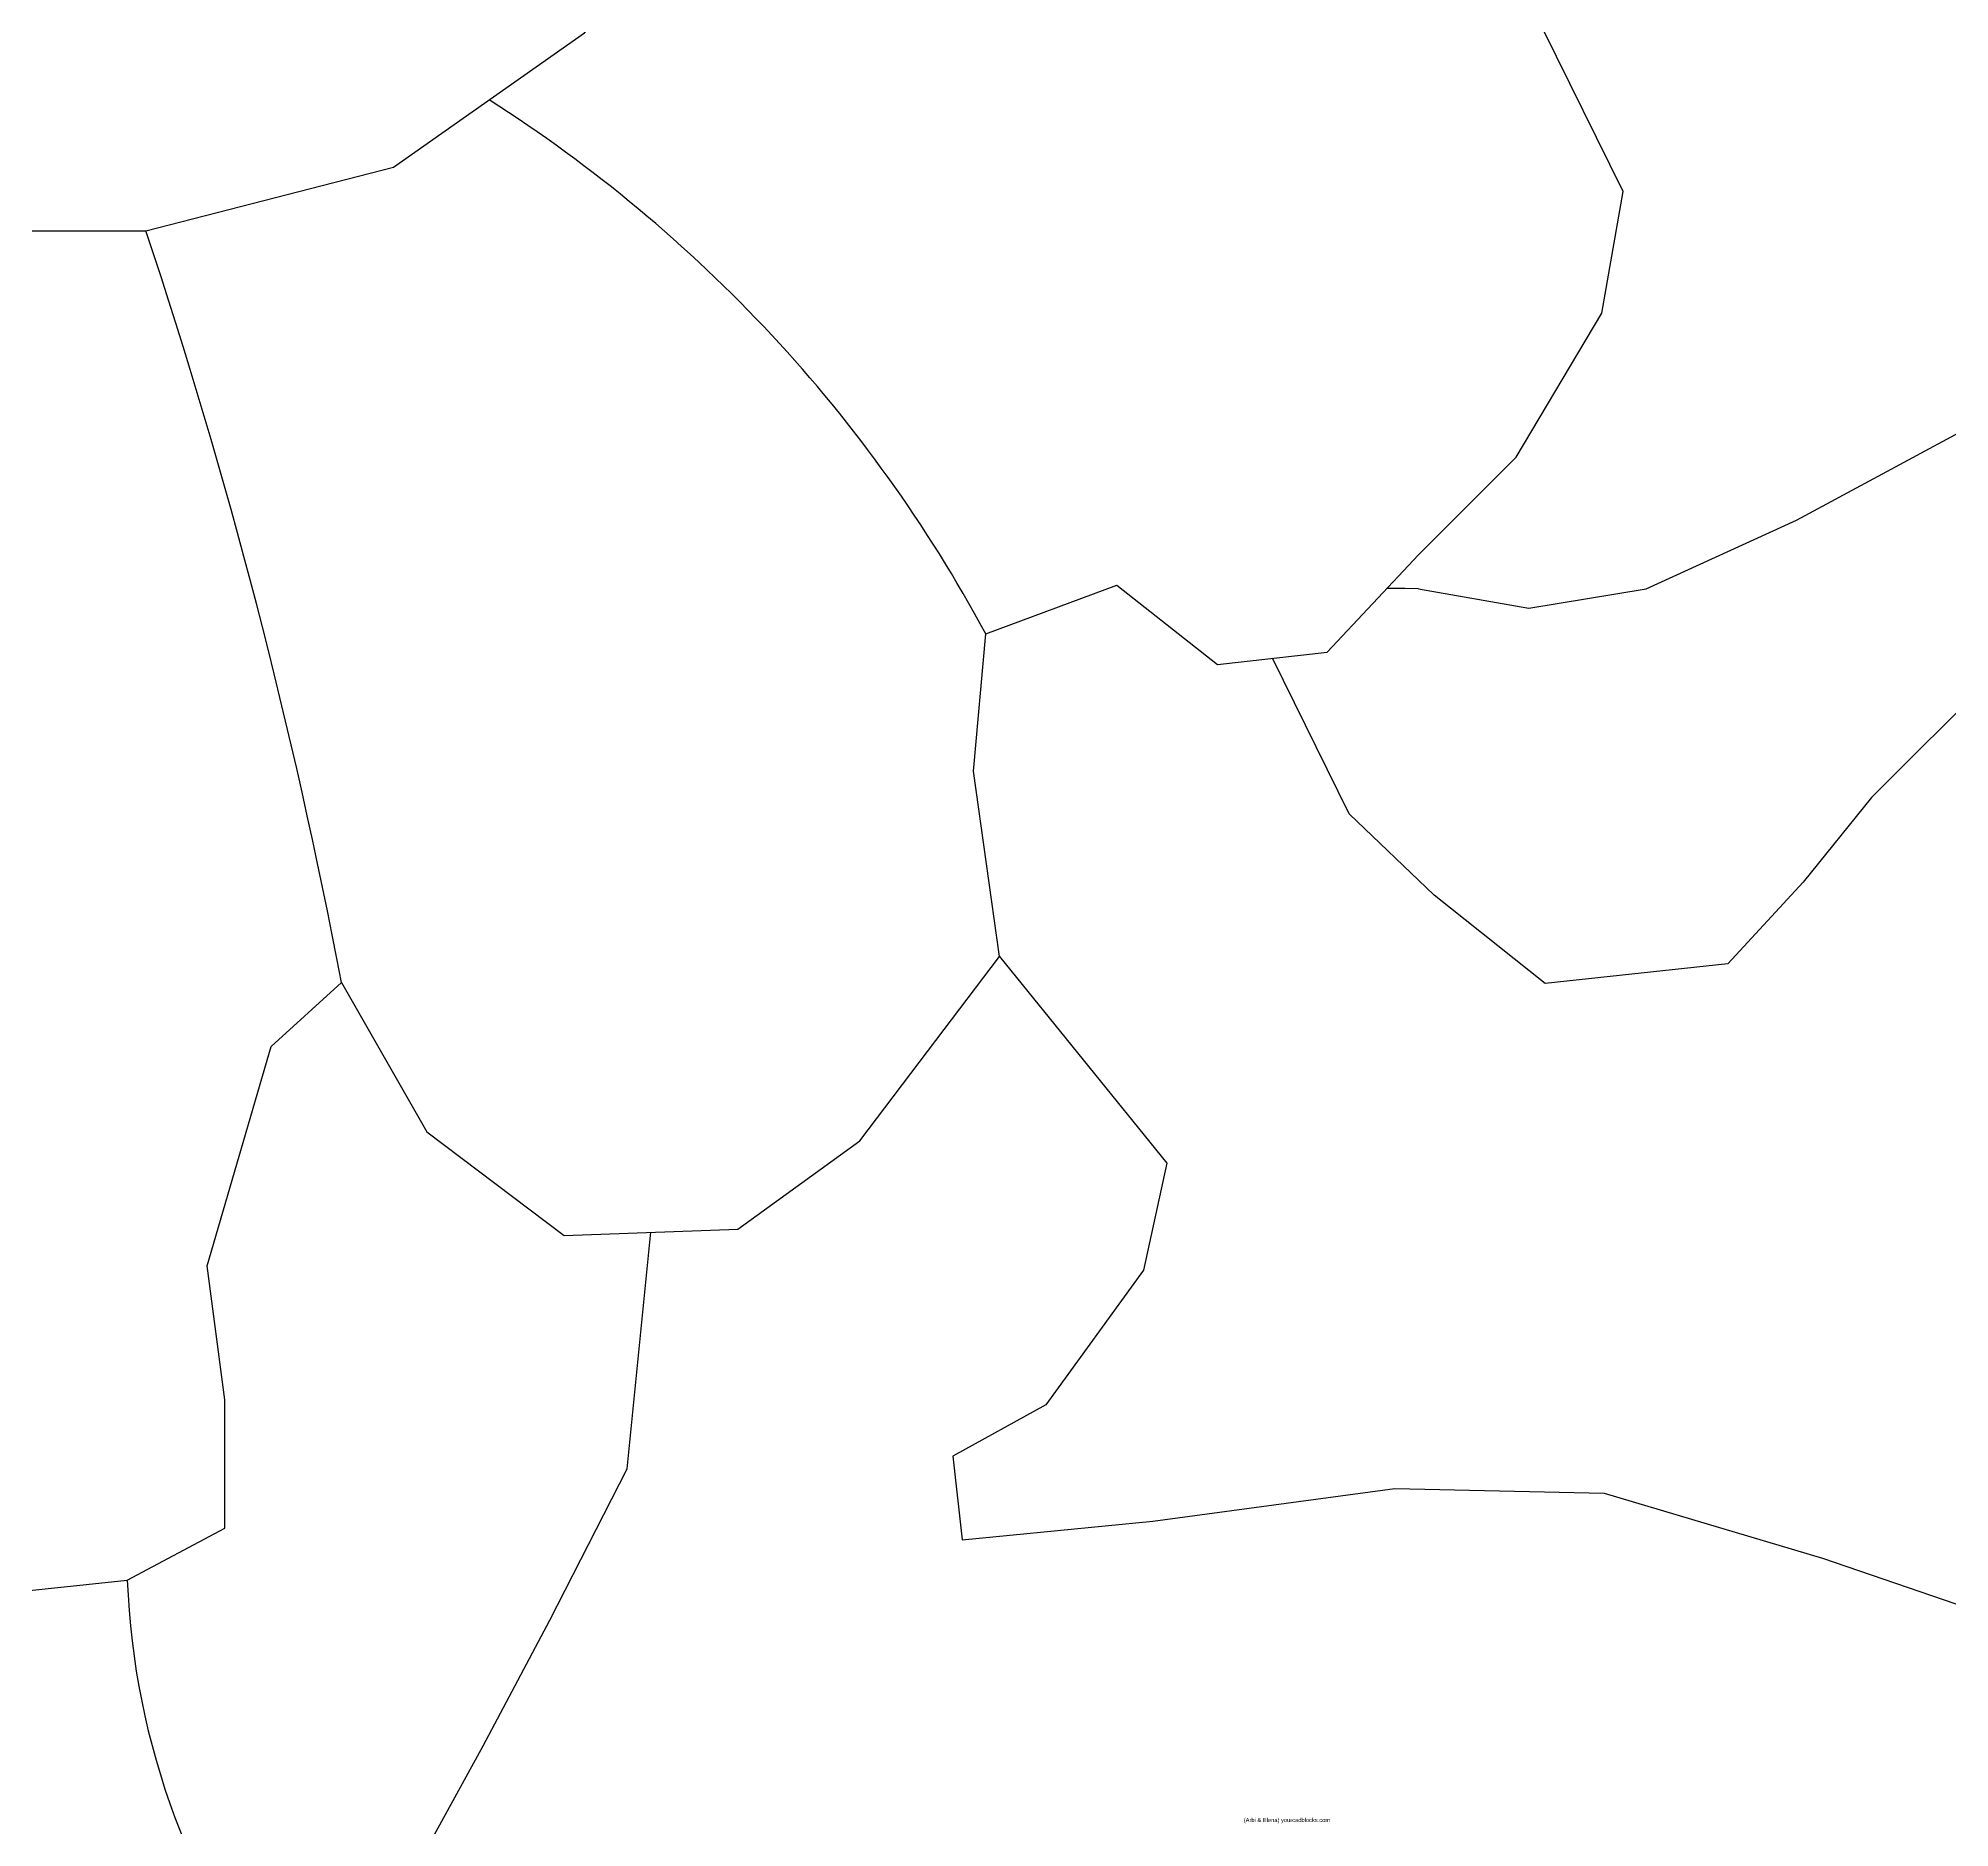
# Model space of a CAD drawing. Header units: millimetres. Extents: x 607619 to 1211550, y 1310734 to 2622648.
# Drawn here: x 607655.2708 to 607655.54, y 1311007.1851 to 1311007.437 of the extents above; entities that cross this region are included whole.
import ezdxf

# ---------------------------------------------------------------- set-up
doc = ezdxf.new("R2010")
doc.units = ezdxf.units.MM
doc.layers.add('elenarbi-free_blocks', color=7, linetype='Continuous')
doc.styles.get("Standard").update_dxf_attribs({"font": 'arial.ttf'})

# ---------------------------------------------------------------- blocks, each defined once
blk = doc.blocks.new('A$C20C8591F')
at = {"layer": 'elenarbi-free_blocks', "color": 50}
blk.add_lwpolyline([(13.2741, 6.4453), (13.6469, 6.4852), (13.8599, 6.5982), (13.8599, 6.8785), (13.8217, 7.1711), (13.9615, 7.6499), (14.1146, 7.7896), (14.301, 7.4637), (14.6006, 7.2376), (14.98, 7.2509), (15.2463, 7.4438), (15.4127, 7.6632), (15.5514, 7.8461), (15.4948, 8.2512), (15.5215, 8.5505), (15.8077, 8.6569), (16.0274, 8.484), (16.267, 8.5106), (16.4667, 8.7234), (16.6798, 8.9362), (16.8668, 9.2506), (16.9134, 9.5166), (16.6805, 9.9888)], dxfattribs=at)
at = {"layer": 'elenarbi-free_blocks', "color": 30}
blk.add_lwpolyline([(13.1935, 9.4308), (13.6878, 9.4308), (14.2284, 9.5696), (14.6454, 9.8628), (14.8308, 10.0788), (15.0153, 10.8231), (15.0685, 11.0511), (14.8859, 11.2943), (14.9012, 11.5451), (14.5892, 11.6819), (14.3534, 11.8568), (14.0567, 11.834), (14.0567, 11.834), (13.8436, 11.9252), (13.6991, 11.9556), (13.235, 11.9708)], dxfattribs=at)
at = {"layer": 'elenarbi-free_blocks', "color": 90}
for points in [[(16.4667, 8.6492), (16.7072, 8.6065), (16.9638, 8.6492), (17.2917, 8.7987), (17.6481, 8.991), (18.1756, 9.2616), (18.5034, 9.29), (19.0451, 9.1904), (19.5369, 9.0622), (20.3305, 8.6272), (20.751, 8.2997), (21.2428, 8.2498), (21.4139, 8.2285), (21.421, 8.0861), (21.2143, 7.7158), (20.8936, 7.4666), (20.5657, 7.4096), (20.245, 7.4167), (20.1024, 7.4239)], [(14.2556, 5.5269), (14.2556, 5.8168), (14.424, 6.1232), (14.5693, 6.3973), (14.7388, 6.7279), (14.7903, 7.2443)]]:
    blk.add_lwpolyline(points, dxfattribs=at)
at = {"layer": 'elenarbi-free_blocks'}
blk.add_lwpolyline([(16.4667, 8.6492), (16.4368, 8.6497), (16.3976, 8.6497)], dxfattribs=at)
at = {"layer": 'elenarbi-free_blocks', "color": 84}
for points in [[(15.5514, 7.8461), (15.9168, 7.3949), (15.866, 7.1616), (15.6527, 6.8674), (15.4496, 6.7558), (15.4699, 6.5731), (15.8863, 6.6137), (16.4144, 6.6847), (16.8714, 6.6746), (17.3488, 6.5326), (18.0902, 6.2789)], [(17.7194, 8.457), (17.4557, 8.1935), (17.306, 8.0084), (17.142, 7.8304), (16.7429, 7.7876), (16.5005, 7.9799), (16.3152, 8.1579), (16.1472, 8.4973)]]:
    blk.add_lwpolyline(points, dxfattribs=at)
at = {"layer": 'elenarbi-free_blocks', "color": 50}
for centre, radius, start, end in [((12.7488, 7.0583), 3.1487, 28.2887, 57.5798), ((1.7299, 5.4447), 12.6047, 10.72107, 18.43525)]:
    blk.add_arc(centre, radius, start, end, dxfattribs=at)
at = {"layer": 'elenarbi-free_blocks', "color": 84}
blk.add_arc((15.3148, 6.5503), 1.6691, 182.2357, 218.7207, dxfattribs=at)
at = {"layer": 'elenarbi-free_blocks', "insert": (16.0848, 5.9657), "char_height": 0.008963, "width": 0.194364, "attachment_point": 1}
blk.add_mtext('{\\fArial|b0|i0|c0|p34;(Arbi & Elena) yourcadblocks.com}', dxfattribs=at)

msp = doc.modelspace()

# ---------------------------------------------------------------- block references
at = {"color": 7, "lineweight": 0, "xscale": 0.06448473071309854, "yscale": 0.06448473071309854, "zscale": 0.06448473071309854}
msp.add_blockref('A$C20C8591F', (607654.40334, 1311006.80177), dxfattribs=at)

doc.saveas('drawing.dxf')
